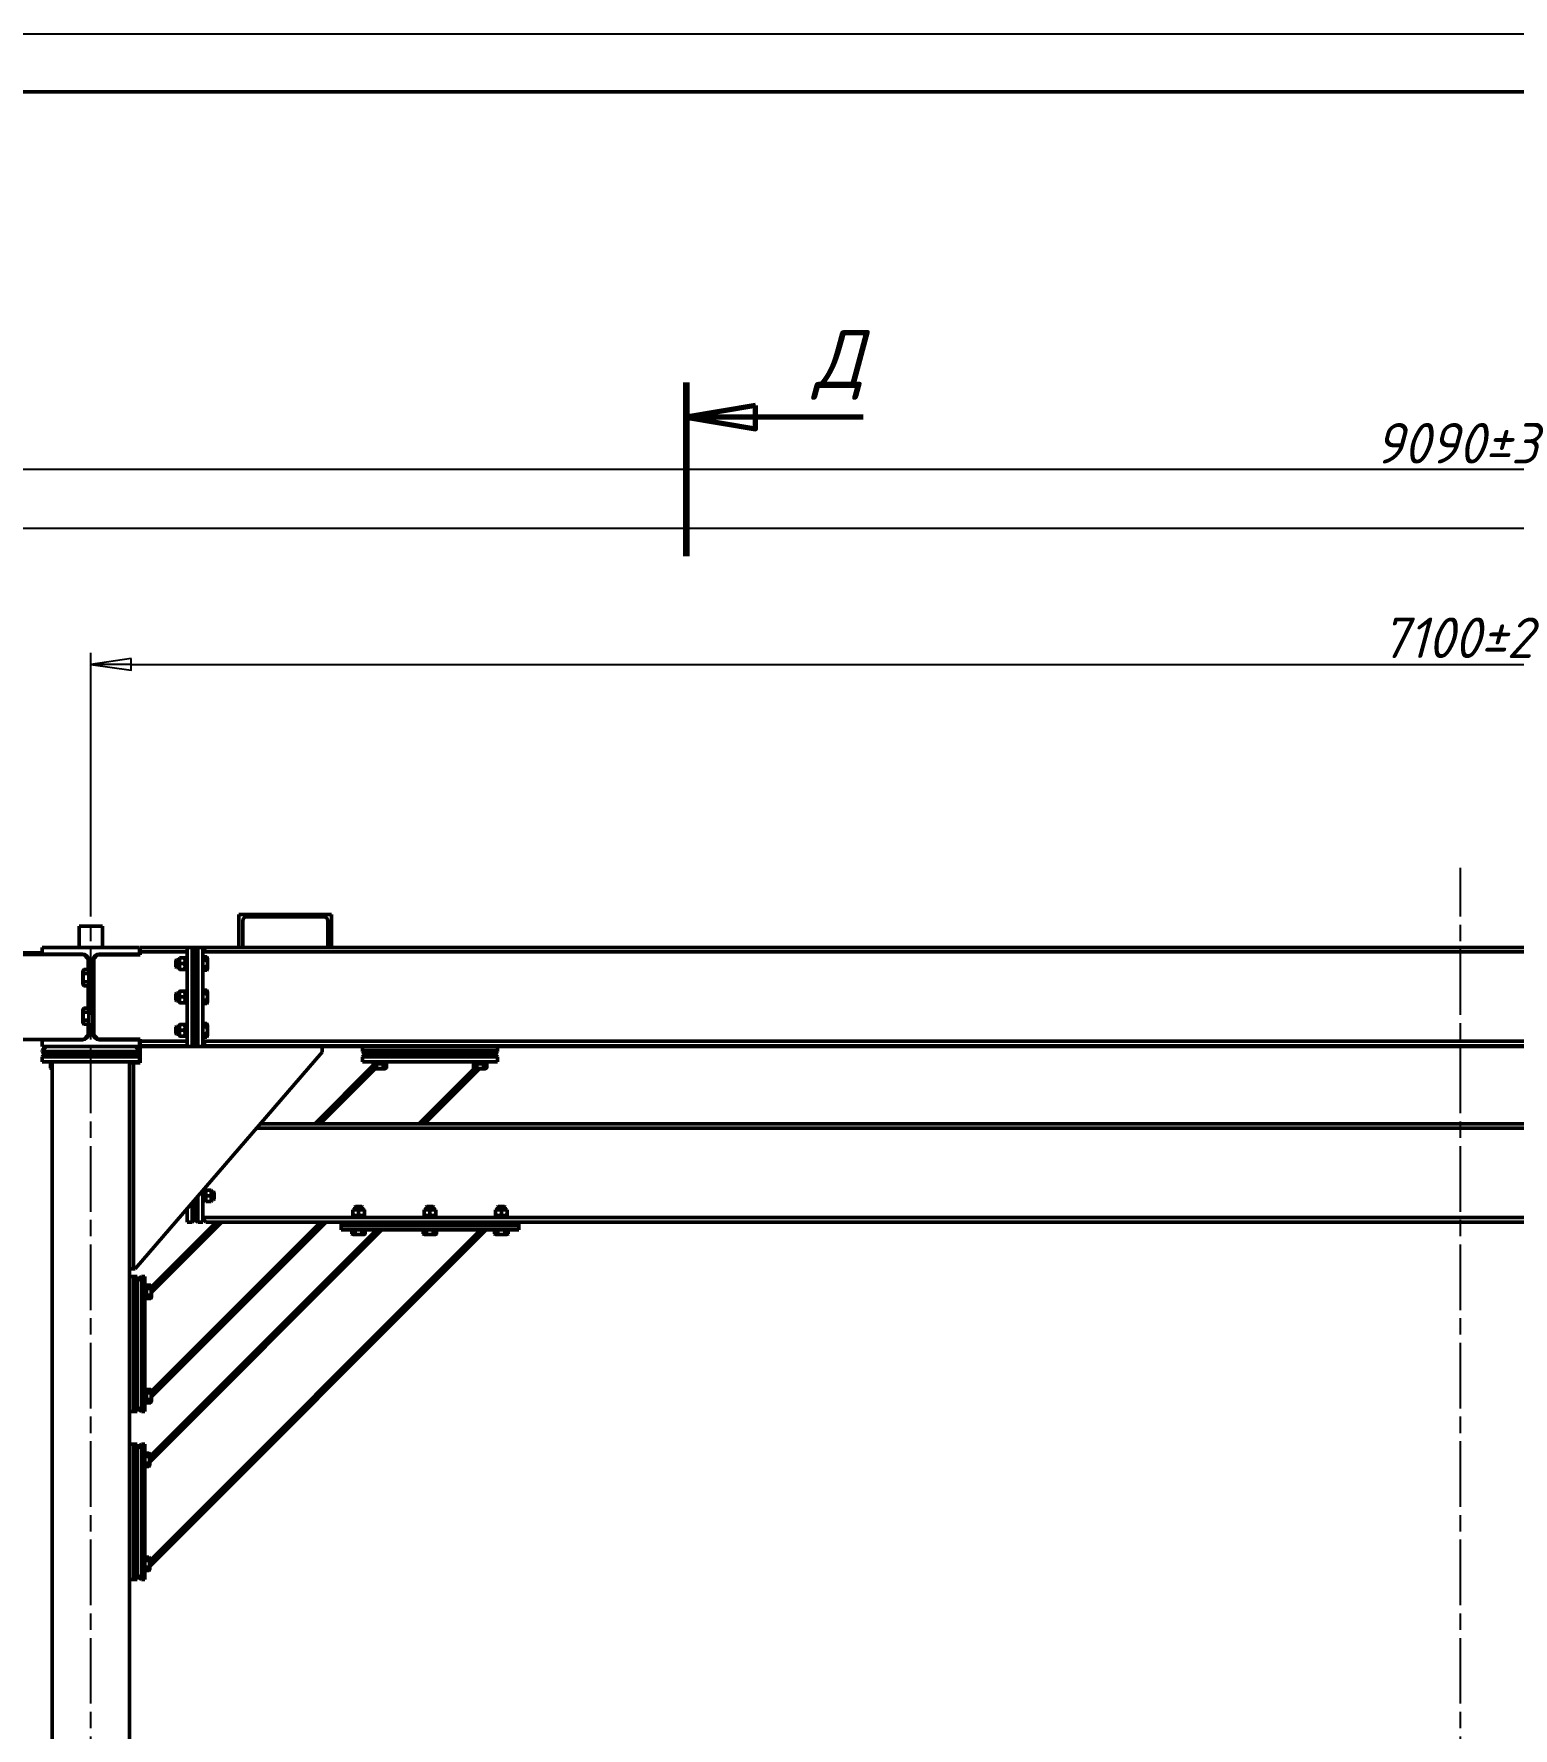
# Model space of a CAD drawing. Header units: millimetres. Extents: x 0 to 25230, y 0 to 17820.
# Drawn here: x 15612 to 19446, y 13429 to 17820 of the extents above; entities that cross this region are included whole.
import ezdxf

# ---------------------------------------------------------------- set-up
doc = ezdxf.new("R2010")
doc.units = ezdxf.units.MM
doc.header["$LTSCALE"] = 30
doc.linetypes.add('CHAIN', pattern=[0.7087, 0.4724, -0.0591, 0.1181, -0.0591])
for name, color, linetype, lineweight in [('Видимый контур (ГОСТ)', 7, 'Continuous', 50), ('Кромка (ГОСТ)', 7, 'Continuous', 50), ('Линия  разреза (ГОСТ)', 7, 'CHAIN', 70), ('Осевая линия (ГОСТ)', 7, 'Continuous', 25), ('Размер (ГОСТ)', 7, 'Continuous', 25)]:
    doc.layers.add(name, color=color, linetype=linetype, lineweight=lineweight)
doc.styles.add('Обычный текст (ГОСТ)', font='GOST Common Italic.ttf')
doc.styles.add('Увеличенный текст (ГОСТ)', font='GOST Common Italic.ttf')
doc.dimstyles.new('Обычный (ГОСТ)', dxfattribs={"dimscale": 30, "dimtxt": 3.5, "dimasz": 3.5, "dimexe": 1, "dimexo": 0, "dimgap": 0.5, "dimtad": 1, "dimrnd": 1e-08, "dimtxsty": 'Обычный текст (ГОСТ)', "dimblk": 'Filled-1', "dimcen": 0.09, "dimdle": 15, "dimclrd": 256, "dimclre": 256, "dimclrt": 256, "dimazin": 2, "dimtfac": 0.714286, "dimtdec": 3, "dimtmove": 0, "dimatfit": 3, "dimfxl": 1, "dimtolj": 1, "dimlwd": 25, "dimlwe": 25, "dimarcsym": 0})

# ---------------------------------------------------------------- blocks, each defined once
blk = doc.blocks.new('Рамки ГОСТ_ граница 594x841')
at = {"layer": 'Кромка (ГОСТ)', "lineweight": 25}
blk.add_line((0, 594), (841, 594), dxfattribs=at)
at = {"layer": 'Кромка (ГОСТ)'}
blk.add_line((836, 589), (20, 589), dxfattribs=at)
blk = doc.blocks.new('2dTransSection2')
at = {"layer": 'Линия  разреза (ГОСТ)', "linetype": 'Continuous', "lineweight": 140}
blk.add_line((576.76, 563.89), (576.76, 548.89), dxfattribs=at)
at = {"layer": 'Линия  разреза (ГОСТ)', "linetype": 'Continuous'}
for p, q in [((582.76, 561.89), (576.76, 560.89)), ((582.76, 560.89), (576.76, 560.89)), ((576.76, 560.89), (582.76, 559.89)), ((582.76, 559.89), (582.76, 561.89)), ((592.06, 560.89), (582.76, 560.89))]:
    blk.add_line(p, q, dxfattribs=at)
at = {"layer": 'Линия  разреза (ГОСТ)', "linetype": 'Continuous', "flags": 128}
blk.add_lwpolyline([(582.76, 561.89), (576.76, 560.89), (582.76, 559.89), (582.76, 561.89)], dxfattribs=at)
at = {"layer": 'Линия  разреза (ГОСТ)'}
blk.add_solid([(582.76, 561.89), (576.76, 560.89), (582.76, 559.89), (582.76, 561.89)], dxfattribs=at)
at = {"layer": 'Линия  разреза (ГОСТ)', "insert": (587.78, 562.39), "char_height": 5, "attachment_point": 7, "style": 'Увеличенный текст (ГОСТ)'}
blk.add_mtext('Д', dxfattribs=at)
blk = doc.blocks.new('Filled-1')
at = {"color": 0}
for p, q in [((0, 0), (-1, 0.143)), ((-1, 0.143), (-1, -0.143)), ((-1, 0), (0, 0)), ((-1, -0.143), (0, 0))]:
    blk.add_line(p, q, dxfattribs=at)
at = {"color": 0, "flags": 128}
blk.add_lwpolyline([(-1, -0.143), (0, 0), (-1, 0.143), (-1, -0.143)], dxfattribs=at)
at = {"color": 0}
blk.add_solid([(-1, -0.143), (0, 0), (-1, 0.143), (-1, -0.143)], dxfattribs=at)
blk = doc.blocks.new('*D158')
at = {"layer": 'Defpoints', "color": 0, "linetype": 'Continuous', "transparency": 16777216}
for p in [(23854.8, 16691.5), (14764.8, 16537.9), (23854.8, 16537.9)]:
    blk.add_point(p, dxfattribs=at)
at = {"layer": 'Размер (ГОСТ)', "linetype": 'Continuous', "lineweight": 25, "transparency": 16777216}
for p, q in [((14764.8, 16537.9), (14764.8, 16721.5)), ((14869.8, 16691.5), (23749.8, 16691.5)), ((23854.8, 16537.9), (23854.8, 16721.5))]:
    blk.add_line(p, q, dxfattribs=at)
at = {"layer": 'Размер (ГОСТ)', "linetype": 'Continuous', "lineweight": 25, "transparency": 16777216, "xscale": 105, "yscale": 105, "zscale": 105, "rotation": 180}
blk.add_blockref('Filled-1', (14764.8, 16691.5), dxfattribs=at)
at = {"layer": 'Размер (ГОСТ)', "linetype": 'Continuous', "lineweight": 25, "transparency": 16777216, "xscale": 105, "yscale": 105, "zscale": 105}
blk.add_blockref('Filled-1', (23854.8, 16691.5), dxfattribs=at)
at = {"layer": 'Размер (ГОСТ)', "linetype": 'Continuous', "lineweight": 25, "transparency": 16777216, "insert": (19087.7, 16811.5), "char_height": 105, "attachment_point": 1, "style": 'Обычный текст (ГОСТ)'}
blk.add_mtext('\\A1;\\fGOST Common|b0|i1;9090±3', dxfattribs=at)
blk = doc.blocks.new('*D159')
at = {"layer": 'Defpoints', "color": 0, "linetype": 'Continuous', "transparency": 16777216}
for p in [(13834.5, 16537.9), (23814.8, 16537.9), (23669.8, 11252.4)]:
    blk.add_point(p, dxfattribs=at)
at = {"layer": 'Размер (ГОСТ)', "linetype": 'Continuous', "lineweight": 25, "transparency": 16777216}
for p, q in [((23814.8, 16537.9), (13804.5, 16537.9)), ((13834.5, 11357.4), (13834.5, 16432.9)), ((23669.8, 11252.4), (13804.5, 11252.4))]:
    blk.add_line(p, q, dxfattribs=at)
at = {"layer": 'Размер (ГОСТ)', "linetype": 'Continuous', "lineweight": 25, "transparency": 16777216, "xscale": 105, "yscale": 105, "zscale": 105}
for p, rotation in [((13834.5, 16537.9), 90), ((13834.5, 11252.4), 270)]:
    blk.add_blockref('Filled-1', p, dxfattribs=dict(at, rotation=rotation))
at = {"layer": 'Размер (ГОСТ)', "linetype": 'Continuous', "lineweight": 25, "transparency": 16777216, "insert": (13714.5, 13746.8), "char_height": 105, "attachment_point": 1, "rotation": 90, "style": 'Обычный текст (ГОСТ)'}
blk.add_mtext('\\A1;5286', dxfattribs=at)
blk = doc.blocks.new('*D169')
at = {"layer": 'Defpoints', "color": 0, "linetype": 'Continuous', "transparency": 16777216}
for p in [(22859.8, 16186), (15759.8, 15597.2), (22859.8, 15584.6)]:
    blk.add_point(p, dxfattribs=at)
at = {"layer": 'Размер (ГОСТ)', "linetype": 'Continuous', "lineweight": 25, "transparency": 16777216}
for p, q in [((15759.8, 15597.2), (15759.8, 16216)), ((22859.8, 15584.6), (22859.8, 16216)), ((15864.8, 16186), (22754.8, 16186))]:
    blk.add_line(p, q, dxfattribs=at)
at = {"layer": 'Размер (ГОСТ)', "linetype": 'Continuous', "lineweight": 25, "transparency": 16777216, "xscale": 105, "yscale": 105, "zscale": 105, "rotation": 180}
blk.add_blockref('Filled-1', (15759.8, 16186), dxfattribs=at)
at = {"layer": 'Размер (ГОСТ)', "linetype": 'Continuous', "lineweight": 25, "transparency": 16777216, "xscale": 105, "yscale": 105, "zscale": 105}
blk.add_blockref('Filled-1', (22859.8, 16186), dxfattribs=at)
at = {"layer": 'Размер (ГОСТ)', "linetype": 'Continuous', "lineweight": 25, "transparency": 16777216, "insert": (19103.8, 16307.4), "char_height": 105, "attachment_point": 1, "style": 'Обычный текст (ГОСТ)'}
blk.add_mtext('\\A1;\\fGOST Common|b0|i1;7100±2', dxfattribs=at)

msp = doc.modelspace()

# ---------------------------------------------------------------- linework, layer by layer
at = {"layer": 'Видимый контур (ГОСТ)'}
for p, q in [((15729.839, 15507.436), (15789.839, 15507.436)), ((15729.839, 15452.436), (15729.839, 15507.436)), ((15789.839, 15507.436), (15789.839, 15452.436)), ((16143.839, 15452.436), (16143.839, 15537.436)), ((16143.839, 15537.436), (16383.839, 15537.436)), ((16153.839, 15521.336), (16153.839, 15453.436)), ((16363.339, 15531.836), (16164.339, 15531.836)), ((16373.839, 15453.436), (16373.839, 15521.336)), ((16383.839, 15537.436), (16383.839, 15452.436)), ((15548.839, 15437.936), (15633.839, 15437.936)), ((15741.339, 15433.936), (15548.839, 15433.936)), ((15633.839, 15452.436), (15885.839, 15452.436)), ((15633.839, 15434.936), (15633.839, 15452.436)), ((15738.339, 15434.936), (15633.839, 15434.936)), ((15633.839, 15433.936), (15633.839, 15434.936)), ((15789.839, 15452.436), (15729.839, 15452.436)), ((15753.339, 15421.936), (15741.339, 15433.936)), ((15741.339, 15433.936), (15742.839, 15433.936)), ((15742.839, 15433.936), (15745.139, 15431.636)), ((15747.839, 15428.936), (15745.139, 15431.636)), ((15746.339, 15428.936), (15747.839, 15428.936)), ((15747.839, 15428.936), (15752.839, 15423.936)), ((15752.839, 15422.436), (15752.839, 15423.936)), ((15753.339, 15421.936), (15753.339, 15394.721)), ((15754.339, 15228.936), (15754.339, 15418.936)), ((15765.339, 15418.936), (15765.339, 15228.936)), ((15775.339, 15432.936), (15767.339, 15424.936)), ((15777.339, 15432.936), (15767.339, 15422.936)), ((15767.339, 15422.936), (15767.339, 15424.936)), ((15767.339, 15224.936), (15767.339, 15422.936)), ((15777.339, 15432.936), (15775.339, 15432.936)), ((15887.839, 15432.936), (15777.339, 15432.936)), ((15885.839, 15434.936), (15781.339, 15434.936)), ((15825.839, 15434.936), (15825.839, 15432.936)), ((15885.839, 15452.436), (15885.839, 15434.936)), ((15885.839, 15434.936), (15887.839, 15434.936)), ((15887.839, 15452.436), (15887.839, 15440.936)), ((16009.839, 15452.436), (15887.839, 15452.436)), ((15887.839, 15440.936), (15887.839, 15432.936)), ((16009.839, 15440.936), (15887.839, 15440.936)), ((15979.839, 15418.769), (15981.506, 15420.436)), ((15979.839, 15402.103), (15979.839, 15418.769)), ((15981.506, 15420.436), (15981.506, 15400.436)), ((15988.839, 15420.436), (15981.506, 15420.436)), ((15988.839, 15423.936), (15989.705, 15425.436)), ((15988.839, 15423.936), (15988.839, 15396.936)), ((15989.705, 15425.436), (15991.045, 15425.436)), ((16002.634, 15425.436), (15991.045, 15425.436)), ((16002.634, 15425.436), (16003.973, 15425.436)), ((16004.839, 15423.936), (16003.973, 15425.436)), ((16004.839, 15425.664), (16004.839, 15425.686)), ((16007.092, 15425.686), (16004.839, 15425.686)), ((16004.839, 15425.423), (16004.839, 15425.664)), ((16004.839, 15395.186), (16004.839, 15425.423)), ((16009.839, 15440.936), (16009.839, 15452.436)), ((16022.839, 15452.436), (16009.839, 15452.436)), ((16009.839, 15195.436), (16009.839, 15452.436)), ((16022.839, 15452.436), (16036.839, 15452.436)), ((16029.839, 15445.436), (16022.839, 15452.436)), ((16022.839, 15452.436), (16022.839, 15195.436)), ((16029.839, 15445.436), (16036.839, 15452.436)), ((16029.839, 15202.436), (16029.839, 15445.436)), ((16029.839, 15445.436), (16029.839, 15202.436)), ((16036.839, 15195.436), (16036.839, 15452.436)), ((16036.839, 15452.436), (16049.839, 15452.436)), ((16049.839, 15452.436), (16058.23, 15452.436)), ((16049.839, 15452.436), (16049.839, 15195.436)), ((16049.839, 15442.436), (16058.23, 15452.436)), ((16049.839, 15440.936), (16049.839, 15442.436)), ((22569.839, 15440.936), (16049.839, 15440.936)), ((16060.567, 15427.757), (16049.839, 15427.757)), ((16060.567, 15419.096), (16049.839, 15419.096)), ((22561.448, 15452.436), (16058.23, 15452.436)), ((16062.339, 15424.686), (16060.567, 15427.757)), ((16062.339, 15424.686), (16062.339, 15396.186)), ((15739.339, 15391.036), (15741.467, 15394.721)), ((15739.339, 15356.836), (15739.339, 15391.036)), ((15741.467, 15394.721), (15754.339, 15394.721)), ((15741.467, 15384.328), (15754.339, 15384.328)), ((15767.339, 15403.936), (15765.339, 15403.936)), ((15979.839, 15402.103), (15981.506, 15400.436)), ((15988.839, 15400.436), (15981.506, 15400.436)), ((15988.839, 15396.936), (15989.705, 15395.436)), ((15991.045, 15395.436), (15989.705, 15395.436)), ((16002.634, 15410.436), (15991.045, 15410.436)), ((16002.634, 15395.436), (15991.045, 15395.436)), ((16003.973, 15395.436), (16002.634, 15395.436)), ((16004.839, 15396.936), (16003.973, 15395.436)), ((16009.839, 15395.186), (16004.839, 15395.186)), ((16060.567, 15401.776), (16049.839, 15401.776)), ((16060.567, 15393.116), (16049.839, 15393.116)), ((16062.339, 15396.186), (16060.567, 15393.116)), ((15739.339, 15356.836), (15741.467, 15353.151)), ((15741.467, 15363.544), (15754.339, 15363.544)), ((15741.467, 15353.151), (15754.339, 15353.151)), ((15753.339, 15353.151), (15753.339, 15294.721)), ((15979.839, 15332.269), (15981.506, 15333.936)), ((15979.839, 15315.603), (15979.839, 15332.269)), ((15981.506, 15333.936), (15981.506, 15313.936)), ((15988.839, 15333.936), (15981.506, 15333.936)), ((15988.839, 15337.436), (15989.705, 15338.936)), ((15988.839, 15337.436), (15988.839, 15310.436)), ((15989.705, 15338.936), (15991.045, 15338.936)), ((16002.634, 15338.936), (15991.045, 15338.936)), ((16002.634, 15338.936), (16003.973, 15338.936)), ((16004.839, 15337.436), (16003.973, 15338.936)), ((16004.839, 15339.164), (16004.839, 15339.186)), ((16007.092, 15339.186), (16004.839, 15339.186)), ((16004.839, 15338.923), (16004.839, 15339.164)), ((16004.839, 15308.686), (16004.839, 15338.923)), ((16060.567, 15341.257), (16049.839, 15341.257)), ((16060.567, 15332.596), (16049.839, 15332.596)), ((16062.339, 15338.186), (16060.567, 15341.257)), ((16062.339, 15338.186), (16062.339, 15309.686)), ((15739.339, 15291.036), (15741.467, 15294.721)), ((15739.339, 15256.836), (15739.339, 15291.036)), ((15741.467, 15294.721), (15754.339, 15294.721)), ((15741.467, 15284.328), (15754.339, 15284.328)), ((15979.839, 15315.603), (15981.506, 15313.936)), ((15988.839, 15313.936), (15981.506, 15313.936)), ((15988.839, 15310.436), (15989.705, 15308.936)), ((15991.045, 15308.936), (15989.705, 15308.936)), ((16002.634, 15323.936), (15991.045, 15323.936)), ((16002.634, 15308.936), (15991.045, 15308.936)), ((16003.973, 15308.936), (16002.634, 15308.936)), ((16004.839, 15310.436), (16003.973, 15308.936)), ((16009.839, 15308.686), (16004.839, 15308.686)), ((16060.567, 15315.276), (16049.839, 15315.276)), ((16060.567, 15306.616), (16049.839, 15306.616)), ((16062.339, 15309.686), (16060.567, 15306.616)), ((15739.339, 15256.836), (15741.467, 15253.151)), ((15741.467, 15263.544), (15754.339, 15263.544)), ((15741.467, 15253.151), (15754.339, 15253.151)), ((15753.339, 15253.151), (15753.339, 15225.936)), ((15767.339, 15243.936), (15765.339, 15243.936)), ((15979.839, 15245.769), (15981.506, 15247.436)), ((15979.839, 15229.103), (15979.839, 15245.769)), ((15981.506, 15247.436), (15981.506, 15227.436)), ((15988.839, 15247.436), (15981.506, 15247.436)), ((15988.839, 15250.936), (15989.705, 15252.436)), ((15988.839, 15250.936), (15988.839, 15223.936)), ((15989.705, 15252.436), (15991.045, 15252.436)), ((16002.634, 15252.436), (15991.045, 15252.436)), ((16002.634, 15237.436), (15991.045, 15237.436)), ((16002.634, 15252.436), (16003.973, 15252.436)), ((16004.839, 15250.936), (16003.973, 15252.436)), ((16004.839, 15252.664), (16004.839, 15252.686)), ((16007.092, 15252.686), (16004.839, 15252.686)), ((16004.839, 15252.423), (16004.839, 15252.664)), ((16004.839, 15222.186), (16004.839, 15252.423)), ((16060.567, 15254.757), (16049.839, 15254.757)), ((16060.567, 15246.096), (16049.839, 15246.096)), ((16062.339, 15251.686), (16060.567, 15254.757)), ((16062.339, 15251.686), (16062.339, 15223.186)), ((15741.339, 15213.936), (15548.839, 15213.936)), ((15633.839, 15212.936), (15738.339, 15212.936)), ((15633.839, 15195.436), (15633.839, 15212.936)), ((15885.839, 15195.436), (15633.839, 15195.436)), ((15633.839, 15185.436), (15643.839, 15195.436)), ((15741.339, 15213.936), (15753.339, 15225.936)), ((15767.339, 15222.936), (15767.339, 15224.936)), ((15767.339, 15224.936), (15775.339, 15216.936)), ((15767.339, 15222.936), (15775.339, 15214.936)), ((15775.339, 15216.936), (15777.339, 15214.936)), ((15775.339, 15214.936), (15777.339, 15214.936)), ((15777.339, 15214.936), (15887.839, 15214.936)), ((15781.339, 15212.936), (15885.839, 15212.936)), ((15825.839, 15214.936), (15825.839, 15212.936)), ((15875.839, 15195.436), (15885.839, 15185.436)), ((15885.839, 15212.936), (15885.839, 15195.436)), ((15887.839, 15212.936), (15885.839, 15212.936)), ((15887.839, 15214.936), (15887.839, 15208.936)), ((15887.839, 15208.936), (15887.839, 15197.436)), ((16009.839, 15208.936), (15887.839, 15208.936)), ((15887.839, 15197.436), (15887.839, 15195.436)), ((16009.839, 15197.436), (15887.839, 15197.436)), ((15887.839, 15195.436), (16009.839, 15195.436)), ((15887.839, 15153.436), (15887.839, 15195.436)), ((15894.839, 15195.436), (15892.839, 15197.436)), ((15907.839, 15195.436), (15907.839, 15197.436)), ((15979.839, 15229.103), (15981.506, 15227.436)), ((15988.839, 15227.436), (15981.506, 15227.436)), ((15988.839, 15223.936), (15989.705, 15222.436)), ((15991.045, 15222.436), (15989.705, 15222.436)), ((16002.634, 15222.436), (15991.045, 15222.436)), ((16003.973, 15222.436), (16002.634, 15222.436)), ((16004.839, 15223.936), (16003.973, 15222.436)), ((16009.839, 15222.186), (16004.839, 15222.186)), ((16009.839, 15197.436), (16009.839, 15208.936)), ((16022.839, 15195.436), (16009.839, 15195.436)), ((16029.839, 15202.436), (16022.839, 15195.436)), ((16022.839, 15195.436), (16036.839, 15195.436)), ((16029.839, 15202.436), (16036.839, 15195.436)), ((16036.839, 15195.436), (16049.839, 15195.436)), ((16060.567, 15228.776), (16049.839, 15228.776)), ((16060.567, 15220.116), (16049.839, 15220.116)), ((22569.839, 15208.936), (16049.839, 15208.936)), ((16049.839, 15207.436), (16049.839, 15208.936)), ((16058.23, 15197.436), (16049.839, 15207.436)), ((16049.839, 15195.436), (16359.839, 15195.436)), ((22561.448, 15197.436), (16058.23, 15197.436)), ((16062.339, 15223.186), (16060.567, 15220.116)), ((16359.839, 15195.436), (16433.839, 15195.436)), ((16359.839, 15195.436), (16359.839, 15180.436)), ((16433.839, 15195.436), (16433.839, 15197.436)), ((21750.839, 15195.436), (16433.839, 15195.436)), ((16463.839, 15195.436), (16463.839, 15185.436)), ((16813.839, 15185.436), (16813.839, 15195.436)), ((15633.839, 15185.436), (15633.839, 15182.436)), ((15885.839, 15182.436), (15633.839, 15182.436)), ((15640.839, 15175.436), (15633.839, 15182.436)), ((15640.839, 15175.436), (15633.839, 15168.436)), ((15633.839, 15168.436), (15885.839, 15168.436)), ((15633.839, 15155.436), (15633.839, 15168.436)), ((15633.839, 15155.436), (15885.839, 15155.436)), ((15640.839, 15175.436), (15878.839, 15175.436)), ((15878.839, 15175.436), (15640.839, 15175.436)), ((15655.019, 15139.709), (15655.019, 15150.436)), ((15655.019, 15150.436), (15657.974, 15150.436)), ((15657.089, 15153.183), (15657.089, 15155.436)), ((15657.974, 15150.436), (15659.839, 15150.436)), ((15659.839, 11272.436), (15659.839, 15155.436)), ((15859.839, 11272.436), (15859.839, 15155.436)), ((15870.839, 15153.436), (15859.839, 15153.436)), ((15862.589, 15153.436), (15862.589, 15155.436)), ((15870.839, 14619.436), (15870.839, 15153.436)), ((15870.839, 15153.436), (15887.839, 15153.436)), ((16359.839, 15180.436), (15874.839, 14619.436)), ((15878.839, 15175.436), (15885.839, 15182.436)), ((15878.839, 15175.436), (15885.839, 15168.436)), ((15885.839, 15185.436), (15885.839, 15182.436)), ((15885.839, 15155.436), (15885.839, 15168.436)), ((16463.839, 15185.436), (16813.839, 15185.436)), ((16463.839, 15182.436), (16463.839, 15185.436)), ((16813.839, 15182.436), (16463.839, 15182.436)), ((16463.839, 15182.436), (16470.839, 15175.436)), ((16470.839, 15175.436), (16463.839, 15168.436)), ((16463.839, 15168.436), (16813.839, 15168.436)), ((16463.839, 15168.436), (16463.839, 15155.436)), ((16813.839, 15155.436), (16463.839, 15155.436)), ((16470.839, 15175.436), (16806.839, 15175.436)), ((16806.839, 15175.436), (16470.839, 15175.436)), ((16491.519, 15139.709), (16491.519, 15150.436)), ((16491.519, 15150.436), (16494.474, 15150.436)), ((16493.589, 15153.183), (16493.589, 15155.436)), ((16494.474, 15150.436), (16497.224, 15150.436)), ((16497.224, 15150.436), (16500.179, 15150.436)), ((16500.179, 15150.436), (16506.089, 15150.436)), ((16500.179, 15139.709), (16500.179, 15150.436)), ((16506.089, 15150.436), (16511.589, 15150.436)), ((16511.589, 15150.436), (16517.5, 15150.436)), ((16517.5, 15150.436), (16520.455, 15150.436)), ((16517.5, 15139.709), (16517.5, 15150.436)), ((16520.455, 15150.436), (16523.205, 15150.436)), ((16523.205, 15150.436), (16526.16, 15150.436)), ((16524.089, 15150.436), (16524.089, 15155.436)), ((16526.16, 15139.709), (16526.16, 15150.436)), ((16751.519, 15139.709), (16751.519, 15150.436)), ((16751.519, 15150.436), (16754.474, 15150.436)), ((16753.589, 15153.183), (16753.589, 15155.436)), ((16754.474, 15150.436), (16757.224, 15150.436)), ((16757.224, 15150.436), (16760.179, 15150.436)), ((16760.179, 15150.436), (16766.089, 15150.436)), ((16760.179, 15139.709), (16760.179, 15150.436)), ((16766.089, 15150.436), (16771.589, 15150.436)), ((16771.589, 15150.436), (16777.5, 15150.436)), ((16777.5, 15150.436), (16780.455, 15150.436)), ((16777.5, 15139.709), (16777.5, 15150.436)), ((16780.455, 15150.436), (16783.205, 15150.436)), ((16783.205, 15150.436), (16786.16, 15150.436)), ((16784.089, 15150.436), (16784.089, 15155.436)), ((16786.16, 15139.709), (16786.16, 15150.436)), ((16806.839, 15175.436), (16813.839, 15182.436)), ((16806.839, 15175.436), (16813.839, 15168.436)), ((16813.839, 15182.436), (16813.839, 15185.436)), ((16813.839, 15168.436), (16813.839, 15155.436)), ((15658.089, 15137.936), (15655.019, 15139.709)), ((15659.839, 15137.936), (15658.089, 15137.936)), ((16340.88, 14995.436), (16491.519, 15146.075)), ((16353.608, 14995.436), (16496.108, 15137.936)), ((16494.589, 15137.936), (16491.519, 15139.709)), ((16523.089, 15137.936), (16494.589, 15137.936)), ((16523.089, 15137.936), (16526.16, 15139.709)), ((16610.995, 14995.436), (16753.895, 15138.337)), ((16623.723, 14995.436), (16766.223, 15137.936)), ((16754.589, 15137.936), (16751.519, 15139.709)), ((16783.089, 15137.936), (16754.589, 15137.936)), ((16783.089, 15137.936), (16786.16, 15139.709)), ((22029.456, 14983.936), (16189.96, 14983.936)), ((22017.956, 14995.436), (16199.902, 14995.436)), ((16029.839, 14747.436), (16029.839, 14798.725)), ((16029.839, 14798.725), (16029.839, 14747.436)), ((16036.839, 14740.436), (16036.839, 14806.822)), ((16049.839, 14821.859), (16049.839, 14740.436)), ((16052.092, 14823.686), (16051.419, 14823.686)), ((16054.839, 14793.186), (16054.839, 14823.653)), ((16054.839, 14818.436), (16056.839, 14818.436)), ((16054.839, 14798.436), (16056.839, 14798.436)), ((16056.839, 14821.936), (16057.705, 14823.436)), ((16056.839, 14821.936), (16056.839, 14794.936)), ((16057.705, 14823.436), (16059.045, 14823.436)), ((16070.634, 14823.436), (16059.045, 14823.436)), ((16070.634, 14808.436), (16059.045, 14808.436)), ((16070.634, 14823.436), (16071.973, 14823.436)), ((16072.839, 14821.936), (16071.973, 14823.436)), ((16072.839, 14794.936), (16072.839, 14821.936)), ((16072.839, 14818.436), (16078.173, 14818.436)), ((16072.839, 14798.436), (16078.173, 14798.436)), ((16078.173, 14798.436), (16078.173, 14818.436)), ((16079.839, 14816.769), (16078.173, 14818.436)), ((16079.839, 14800.103), (16078.173, 14798.436)), ((16079.839, 14816.769), (16079.839, 14800.103)), ((16009.839, 14767.936), (16003.222, 14767.936)), ((16009.839, 14767.936), (16009.839, 14775.591)), ((16009.839, 14740.436), (16009.839, 14775.591)), ((16022.839, 14790.628), (16022.839, 14740.436)), ((16054.839, 14793.186), (16049.839, 14793.186)), ((16056.839, 14794.936), (16057.705, 14793.436)), ((16059.045, 14793.436), (16057.705, 14793.436)), ((16070.634, 14793.436), (16059.045, 14793.436)), ((16071.973, 14793.436), (16070.634, 14793.436)), ((16072.839, 14794.936), (16071.973, 14793.436)), ((16438.589, 14756.936), (16468.826, 14756.936)), ((16438.589, 14751.936), (16438.589, 14756.936)), ((16440.339, 14772.936), (16438.839, 14772.07)), ((16438.839, 14770.73), (16438.839, 14772.07)), ((16438.839, 14770.73), (16438.839, 14759.142)), ((16438.839, 14757.802), (16438.839, 14759.142)), ((16440.339, 14756.936), (16438.839, 14757.802)), ((16467.339, 14772.936), (16440.339, 14772.936)), ((16445.506, 14780.436), (16443.839, 14778.769)), ((16463.839, 14778.769), (16443.839, 14778.769)), ((16443.839, 14772.936), (16443.839, 14778.769)), ((16445.506, 14780.436), (16462.173, 14780.436)), ((16453.839, 14770.73), (16453.839, 14759.142)), ((16462.173, 14780.436), (16463.839, 14778.769)), ((16463.839, 14772.936), (16463.839, 14778.769)), ((16467.339, 14772.936), (16468.839, 14772.07)), ((16467.339, 14756.936), (16468.839, 14757.802)), ((16468.826, 14756.936), (16469.067, 14756.936)), ((16468.839, 14772.07), (16468.839, 14770.73)), ((16468.839, 14770.73), (16468.839, 14759.142)), ((16468.839, 14759.142), (16468.839, 14757.802)), ((16469.067, 14756.936), (16469.089, 14756.936)), ((16469.089, 14754.683), (16469.089, 14756.936)), ((16623.589, 14756.936), (16653.826, 14756.936)), ((16623.589, 14751.936), (16623.589, 14756.936)), ((16625.339, 14772.936), (16623.839, 14772.07)), ((16623.839, 14770.73), (16623.839, 14772.07)), ((16623.839, 14770.73), (16623.839, 14759.142)), ((16623.839, 14757.802), (16623.839, 14759.142)), ((16625.339, 14756.936), (16623.839, 14757.802)), ((16652.339, 14772.936), (16625.339, 14772.936)), ((16630.506, 14780.436), (16628.839, 14778.769)), ((16648.839, 14778.769), (16628.839, 14778.769)), ((16628.839, 14772.936), (16628.839, 14778.769)), ((16630.506, 14780.436), (16647.173, 14780.436)), ((16638.839, 14770.73), (16638.839, 14759.142)), ((16647.173, 14780.436), (16648.839, 14778.769)), ((16648.839, 14772.936), (16648.839, 14778.769)), ((16652.339, 14772.936), (16653.839, 14772.07)), ((16652.339, 14756.936), (16653.839, 14757.802)), ((16653.826, 14756.936), (16654.067, 14756.936)), ((16653.839, 14772.07), (16653.839, 14770.73)), ((16653.839, 14770.73), (16653.839, 14759.142)), ((16653.839, 14759.142), (16653.839, 14757.802)), ((16654.067, 14756.936), (16654.089, 14756.936)), ((16654.089, 14754.683), (16654.089, 14756.936)), ((16808.589, 14756.936), (16838.826, 14756.936)), ((16808.589, 14751.936), (16808.589, 14756.936)), ((16810.339, 14772.936), (16808.839, 14772.07)), ((16808.839, 14770.73), (16808.839, 14772.07)), ((16808.839, 14770.73), (16808.839, 14759.142)), ((16808.839, 14757.802), (16808.839, 14759.142)), ((16810.339, 14756.936), (16808.839, 14757.802)), ((16837.339, 14772.936), (16810.339, 14772.936)), ((16815.506, 14780.436), (16813.839, 14778.769)), ((16833.839, 14778.769), (16813.839, 14778.769)), ((16813.839, 14772.936), (16813.839, 14778.769)), ((16815.506, 14780.436), (16832.173, 14780.436)), ((16823.839, 14770.73), (16823.839, 14759.142)), ((16832.173, 14780.436), (16833.839, 14778.769)), ((16833.839, 14772.936), (16833.839, 14778.769)), ((16837.339, 14772.936), (16838.839, 14772.07)), ((16837.339, 14756.936), (16838.839, 14757.802)), ((16838.826, 14756.936), (16839.067, 14756.936)), ((16838.839, 14772.07), (16838.839, 14770.73)), ((16838.839, 14770.73), (16838.839, 14759.142)), ((16838.839, 14759.142), (16838.839, 14757.802)), ((16839.067, 14756.936), (16839.089, 14756.936)), ((16839.089, 14754.683), (16839.089, 14756.936)), ((16500.88, 14720.436), (15912.339, 14131.895)), ((16513.608, 14720.436), (15912.339, 14119.167)), ((16770.995, 14720.436), (15912.339, 13861.78)), ((16783.723, 14720.436), (15912.339, 13849.053)), ((15916.839, 14288.553), (16368.723, 14740.436)), ((15916.839, 14301.28), (16355.995, 14740.436)), ((15916.839, 14558.667), (16098.608, 14740.436)), ((15916.839, 14571.395), (16085.88, 14740.436)), ((16022.839, 14740.436), (16009.839, 14740.436)), ((16029.839, 14747.436), (16022.839, 14740.436)), ((16029.839, 14747.436), (16036.839, 14740.436)), ((16036.839, 14740.436), (16049.839, 14740.436)), ((22261.456, 14751.936), (16049.839, 14751.936)), ((16058.23, 14740.436), (16049.839, 14750.436)), ((22272.956, 14740.436), (16058.23, 14740.436)), ((16408.839, 14740.436), (16408.839, 14730.436)), ((16408.839, 14730.436), (16868.839, 14730.436)), ((16408.839, 14730.436), (16408.839, 14720.436)), ((16868.839, 14720.436), (16408.839, 14720.436)), ((16436.519, 14709.709), (16436.519, 14720.436)), ((16445.179, 14709.709), (16445.179, 14720.436)), ((16462.5, 14709.709), (16462.5, 14720.436)), ((16471.16, 14709.709), (16471.16, 14720.436)), ((16621.519, 14709.709), (16621.519, 14720.436)), ((16630.179, 14709.709), (16630.179, 14720.436)), ((16647.5, 14709.709), (16647.5, 14720.436)), ((16656.16, 14709.709), (16656.16, 14720.436)), ((16806.519, 14709.709), (16806.519, 14720.436)), ((16815.179, 14709.709), (16815.179, 14720.436)), ((16832.5, 14709.709), (16832.5, 14720.436)), ((16841.16, 14709.709), (16841.16, 14720.436)), ((16868.839, 14730.436), (16868.839, 14740.436)), ((16868.839, 14730.436), (16868.839, 14720.436)), ((16439.589, 14707.936), (16436.519, 14709.709)), ((16468.089, 14707.936), (16439.589, 14707.936)), ((16468.089, 14707.936), (16471.16, 14709.709)), ((16624.589, 14707.936), (16621.519, 14709.709)), ((16653.089, 14707.936), (16624.589, 14707.936)), ((16653.089, 14707.936), (16656.16, 14709.709)), ((16809.589, 14707.936), (16806.519, 14709.709)), ((16838.089, 14707.936), (16809.589, 14707.936)), ((16838.089, 14707.936), (16841.16, 14709.709)), ((15859.839, 14619.436), (15870.839, 14619.436)), ((15870.839, 14599.436), (15859.839, 14599.436)), ((15874.839, 14619.436), (15870.839, 14619.436)), ((15870.839, 14249.436), (15870.839, 14599.436)), ((15879.839, 14599.436), (15870.839, 14599.436)), ((15879.839, 14588.436), (15890.839, 14599.436)), ((15879.839, 14599.436), (15879.839, 14249.436)), ((15890.839, 14249.436), (15890.839, 14599.436)), ((15899.839, 14599.436), (15890.839, 14599.436)), ((15899.839, 14599.436), (15899.839, 14249.436)), ((15901.592, 14574.686), (15899.839, 14574.686)), ((15899.839, 14541.667), (15902.358, 14544.186)), ((15904.339, 14544.186), (15899.839, 14544.186)), ((15915.067, 14576.757), (15904.339, 14576.757)), ((15904.339, 14573.801), (15904.339, 14576.757)), ((15904.339, 14571.051), (15904.339, 14573.801)), ((15904.339, 14568.096), (15904.339, 14571.051)), ((15915.067, 14568.096), (15904.339, 14568.096)), ((15904.339, 14562.186), (15904.339, 14568.096)), ((15904.339, 14556.686), (15904.339, 14562.186)), ((15904.339, 14550.776), (15904.339, 14556.686)), ((15915.067, 14550.776), (15904.339, 14550.776)), ((15904.339, 14547.821), (15904.339, 14550.776)), ((15904.339, 14545.071), (15904.339, 14547.821)), ((15904.339, 14542.116), (15904.339, 14545.071)), ((15915.067, 14542.116), (15904.339, 14542.116)), ((15916.839, 14573.686), (15915.067, 14576.757)), ((15916.839, 14545.186), (15915.067, 14542.116)), ((15916.839, 14573.686), (15916.839, 14545.186)), ((15901.592, 14304.686), (15899.839, 14304.686)), ((15899.839, 14271.553), (15902.473, 14274.186)), ((15904.339, 14274.186), (15899.839, 14274.186)), ((15915.067, 14306.757), (15904.339, 14306.757)), ((15904.339, 14303.801), (15904.339, 14306.757)), ((15904.339, 14301.051), (15904.339, 14303.801)), ((15904.339, 14298.096), (15904.339, 14301.051)), ((15915.067, 14298.096), (15904.339, 14298.096)), ((15904.339, 14292.186), (15904.339, 14298.096)), ((15904.339, 14286.686), (15904.339, 14292.186)), ((15904.339, 14280.776), (15904.339, 14286.686)), ((15915.067, 14280.776), (15904.339, 14280.776)), ((15904.339, 14277.821), (15904.339, 14280.776)), ((15904.339, 14275.071), (15904.339, 14277.821)), ((15904.339, 14272.116), (15904.339, 14275.071)), ((15915.067, 14272.116), (15904.339, 14272.116)), ((15916.839, 14303.686), (15915.067, 14306.757)), ((15916.839, 14275.186), (15915.067, 14272.116)), ((15916.839, 14303.686), (15916.839, 14275.186)), ((15859.839, 14249.436), (15870.839, 14249.436)), ((15879.839, 14249.436), (15870.839, 14249.436)), ((15879.839, 14260.436), (15890.839, 14249.436)), ((15899.839, 14249.436), (15890.839, 14249.436)), ((15870.839, 14164.436), (15859.839, 14164.436)), ((15879.839, 14164.436), (15870.839, 14164.436)), ((15870.839, 13814.436), (15870.839, 14164.436)), ((15879.839, 14164.436), (15879.839, 13814.436)), ((15879.839, 14153.436), (15890.839, 14164.436)), ((15890.839, 13814.436), (15890.839, 14164.436)), ((15899.839, 14164.436), (15890.839, 14164.436)), ((15899.839, 14164.436), (15899.839, 13814.436)), ((15910.567, 14141.757), (15899.839, 14141.757)), ((15912.339, 14138.686), (15910.567, 14141.757)), ((15910.567, 14133.096), (15899.839, 14133.096)), ((15910.567, 14115.776), (15899.839, 14115.776)), ((15900.288, 14107.116), (15899.839, 14106.667)), ((15910.567, 14107.116), (15899.839, 14107.116)), ((15912.339, 14110.186), (15910.567, 14107.116)), ((15912.339, 14138.686), (15912.339, 14110.186)), ((15910.567, 13871.757), (15899.839, 13871.757)), ((15910.567, 13863.096), (15899.839, 13863.096)), ((15910.567, 13845.776), (15899.839, 13845.776)), ((15900.402, 13837.116), (15899.839, 13836.553)), ((15910.567, 13837.116), (15899.839, 13837.116)), ((15912.339, 13868.686), (15910.567, 13871.757)), ((15912.339, 13840.186), (15910.567, 13837.116)), ((15912.339, 13868.686), (15912.339, 13840.186)), ((15859.839, 13814.436), (15870.839, 13814.436)), ((15879.839, 13814.436), (15870.839, 13814.436)), ((15879.839, 13825.436), (15890.839, 13814.436)), ((15899.839, 13814.436), (15890.839, 13814.436))]:
    msp.add_line(p, q, dxfattribs=at)
for centre, radius, start, end in [((16164.339, 15521.336), 10.5, 90, 180), ((16363.339, 15521.336), 10.5, 0, 90), ((15738.339, 15418.936), 16, 0, 90), ((15781.339, 15418.936), 16, 90, 180), ((16147.839, 15453.436), 6, 350.405932, 0), ((16379.839, 15453.436), 6, 180, 189.594068), ((15738.339, 15228.936), 16, 270, 0), ((15781.339, 15228.936), 16, 180, 270)]:
    msp.add_arc(centre, radius, start, end, dxfattribs=at)
for centre, major_axis, start_param, end_param in [((16007.092, 15410.436), (41.899, 0), 1.50517547, 1.62458299), ((16012.587, 15410.436), (41.899, 0), 1.63641718, 1.75677485), ((16007.092, 15323.936), (41.899, 0), 1.50517547, 1.62458299), ((16012.587, 15323.936), (41.899, 0), 1.63641718, 1.75677485), ((16007.092, 15237.436), (41.899, 0), 1.50517547, 1.62458299), ((16012.587, 15237.436), (41.899, 0), 1.63641718, 1.75677485), ((15672.339, 15153.183), (0, -41.899), 4.71238898, 4.77800984), ((16508.839, 15153.183), (0, -41.899), 4.71238898, 4.77800984), ((16768.839, 15153.183), (0, -41.899), 4.71238898, 4.77800984), ((16057.587, 14808.436), (41.899, 0), 1.63641718, 1.72217648), ((16052.092, 14808.436), (41.899, 0), 1.50517547, 1.58689439), ((16453.839, 14749.189), (0, -41.899), 1.63641718, 1.75677485), ((16453.839, 14754.683), (0, -41.899), 1.50517547, 1.62458299), ((16638.839, 14749.189), (0, -41.899), 1.63641718, 1.75677485), ((16638.839, 14754.683), (0, -41.899), 1.50517547, 1.62458299), ((16823.839, 14749.189), (0, -41.899), 1.63641718, 1.75677485), ((16823.839, 14754.683), (0, -41.899), 1.50517547, 1.62458299), ((15901.592, 14559.436), (41.899, 0), 1.50517547, 1.61263581), ((15907.087, 14559.436), (41.899, 0), 1.63641718, 1.74464555), ((15901.592, 14289.436), (41.899, 0), 1.50517547, 1.61263581), ((15907.087, 14289.436), (41.899, 0), 1.63641718, 1.74464555)]:
    msp.add_ellipse(centre, major_axis=major_axis, ratio=0.36397023, start_param=start_param, end_param=end_param, dxfattribs=at)
for points, weights in [([(15991.045, 15425.436), (15988.545, 15417.936), (15991.045, 15410.436)], [1, 1.15470053838, 1]), ([(16002.634, 15410.436), (16005.134, 15417.936), (16002.634, 15425.436)], [1, 1.15470053838, 1]), ([(16060.567, 15427.757), (16063.067, 15423.426), (16060.567, 15419.096)], [1.16025403784, 1.33974596216, 1.16025403784]), ([(16060.567, 15419.096), (16063.067, 15410.436), (16060.567, 15401.776)], [1.16025403784, 1.33974596216, 1.16025403784]), ([(15741.467, 15384.328), (15738.467, 15389.524), (15741.467, 15394.721)], [1.16025403784, 1.33974596216, 1.16025403784]), ([(15741.467, 15363.544), (15738.467, 15373.936), (15741.467, 15384.328)], [1.16025403784, 1.33974596216, 1.16025403784]), ([(15991.045, 15410.436), (15988.545, 15402.936), (15991.045, 15395.436)], [1, 1.15470053838, 1]), ([(16002.634, 15395.436), (16005.134, 15402.936), (16002.634, 15410.436)], [1, 1.15470053838, 1]), ([(16060.567, 15401.776), (16063.067, 15397.446), (16060.567, 15393.116)], [1.16025403784, 1.33974596216, 1.16025403784]), ([(15741.467, 15353.151), (15738.467, 15358.348), (15741.467, 15363.544)], [1.16025403784, 1.33974596216, 1.16025403784]), ([(15991.045, 15338.936), (15988.545, 15331.436), (15991.045, 15323.936)], [1, 1.15470053838, 1]), ([(16002.634, 15323.936), (16005.134, 15331.436), (16002.634, 15338.936)], [1, 1.15470053838, 1]), ([(16060.567, 15341.257), (16063.067, 15336.926), (16060.567, 15332.596)], [1.16025403784, 1.33974596216, 1.16025403784]), ([(16060.567, 15332.596), (16063.067, 15323.936), (16060.567, 15315.276)], [1.16025403784, 1.33974596216, 1.16025403784]), ([(15741.467, 15284.328), (15738.467, 15289.524), (15741.467, 15294.721)], [1.16025403784, 1.33974596216, 1.16025403784]), ([(15741.467, 15263.544), (15738.467, 15273.936), (15741.467, 15284.328)], [1.16025403784, 1.33974596216, 1.16025403784]), ([(15991.045, 15323.936), (15988.545, 15316.436), (15991.045, 15308.936)], [1, 1.15470053838, 1]), ([(16002.634, 15308.936), (16005.134, 15316.436), (16002.634, 15323.936)], [1, 1.15470053838, 1]), ([(16060.567, 15315.276), (16063.067, 15310.946), (16060.567, 15306.616)], [1.16025403784, 1.33974596216, 1.16025403784]), ([(15741.467, 15253.151), (15738.467, 15258.348), (15741.467, 15263.544)], [1.16025403784, 1.33974596216, 1.16025403784]), ([(15991.045, 15252.436), (15988.545, 15244.936), (15991.045, 15237.436)], [1, 1.15470053838, 1]), ([(15991.045, 15237.436), (15988.545, 15229.936), (15991.045, 15222.436)], [1, 1.15470053838, 1]), ([(16002.634, 15237.436), (16005.134, 15244.936), (16002.634, 15252.436)], [1, 1.15470053838, 1]), ([(16002.634, 15222.436), (16005.134, 15229.936), (16002.634, 15237.436)], [1, 1.15470053838, 1]), ([(16060.567, 15254.757), (16063.067, 15250.426), (16060.567, 15246.096)], [1.16025403784, 1.33974596216, 1.16025403784]), ([(16060.567, 15246.096), (16063.067, 15237.436), (16060.567, 15228.776)], [1.16025403784, 1.33974596216, 1.16025403784]), ([(16060.567, 15228.776), (16063.067, 15224.446), (16060.567, 15220.116)], [1.16025403784, 1.33974596216, 1.16025403784]), ([(15659.839, 15138.388), (15657.6, 15138.219), (15655.019, 15139.709)], [1.24866689093, 1.26093805998, 1.16025403784]), ([(16500.179, 15139.709), (16495.849, 15137.209), (16491.519, 15139.709)], [1.16025403784, 1.33974596216, 1.16025403784]), ([(16517.5, 15139.709), (16508.839, 15137.209), (16500.179, 15139.709)], [1.16025403784, 1.33974596216, 1.16025403784]), ([(16526.16, 15139.709), (16521.83, 15137.209), (16517.5, 15139.709)], [1.16025403784, 1.33974596216, 1.16025403784]), ([(16760.179, 15139.709), (16755.849, 15137.209), (16751.519, 15139.709)], [1.16025403784, 1.33974596216, 1.16025403784]), ([(16777.5, 15139.709), (16768.839, 15137.209), (16760.179, 15139.709)], [1.16025403784, 1.33974596216, 1.16025403784]), ([(16786.16, 15139.709), (16781.83, 15137.209), (16777.5, 15139.709)], [1.16025403784, 1.33974596216, 1.16025403784]), ([(16059.045, 14823.436), (16056.545, 14815.936), (16059.045, 14808.436)], [1, 1.15470053838, 1]), ([(16059.045, 14808.436), (16056.545, 14800.936), (16059.045, 14793.436)], [1, 1.15470053838, 1]), ([(16070.634, 14808.436), (16073.134, 14815.936), (16070.634, 14823.436)], [1, 1.15470053838, 1]), ([(16070.634, 14793.436), (16073.134, 14800.936), (16070.634, 14808.436)], [1, 1.15470053838, 1]), ([(16453.839, 14770.73), (16446.339, 14773.23), (16438.839, 14770.73)], [1, 1.15470053838, 1]), ([(16438.839, 14759.142), (16446.339, 14756.642), (16453.839, 14759.142)], [1, 1.15470053838, 1]), ([(16468.839, 14770.73), (16461.339, 14773.23), (16453.839, 14770.73)], [1, 1.15470053838, 1]), ([(16453.839, 14759.142), (16461.339, 14756.642), (16468.839, 14759.142)], [1, 1.15470053838, 1]), ([(16638.839, 14770.73), (16631.339, 14773.23), (16623.839, 14770.73)], [1, 1.15470053838, 1]), ([(16623.839, 14759.142), (16631.339, 14756.642), (16638.839, 14759.142)], [1, 1.15470053838, 1]), ([(16653.839, 14770.73), (16646.339, 14773.23), (16638.839, 14770.73)], [1, 1.15470053838, 1]), ([(16638.839, 14759.142), (16646.339, 14756.642), (16653.839, 14759.142)], [1, 1.15470053838, 1]), ([(16823.839, 14770.73), (16816.339, 14773.23), (16808.839, 14770.73)], [1, 1.15470053838, 1]), ([(16808.839, 14759.142), (16816.339, 14756.642), (16823.839, 14759.142)], [1, 1.15470053838, 1]), ([(16838.839, 14770.73), (16831.339, 14773.23), (16823.839, 14770.73)], [1, 1.15470053838, 1]), ([(16823.839, 14759.142), (16831.339, 14756.642), (16838.839, 14759.142)], [1, 1.15470053838, 1]), ([(16445.179, 14709.709), (16440.849, 14707.209), (16436.519, 14709.709)], [1.16025403784, 1.33974596216, 1.16025403784]), ([(16462.5, 14709.709), (16453.839, 14707.209), (16445.179, 14709.709)], [1.16025403784, 1.33974596216, 1.16025403784]), ([(16471.16, 14709.709), (16466.83, 14707.209), (16462.5, 14709.709)], [1.16025403784, 1.33974596216, 1.16025403784]), ([(16630.179, 14709.709), (16625.849, 14707.209), (16621.519, 14709.709)], [1.16025403784, 1.33974596216, 1.16025403784]), ([(16647.5, 14709.709), (16638.839, 14707.209), (16630.179, 14709.709)], [1.16025403784, 1.33974596216, 1.16025403784]), ([(16656.16, 14709.709), (16651.83, 14707.209), (16647.5, 14709.709)], [1.16025403784, 1.33974596216, 1.16025403784]), ([(16815.179, 14709.709), (16810.849, 14707.209), (16806.519, 14709.709)], [1.16025403784, 1.33974596216, 1.16025403784]), ([(16832.5, 14709.709), (16823.839, 14707.209), (16815.179, 14709.709)], [1.16025403784, 1.33974596216, 1.16025403784]), ([(16841.16, 14709.709), (16836.83, 14707.209), (16832.5, 14709.709)], [1.16025403784, 1.33974596216, 1.16025403784]), ([(15915.067, 14576.757), (15917.567, 14572.426), (15915.067, 14568.096)], [1.16025403784, 1.33974596216, 1.16025403784]), ([(15915.067, 14568.096), (15917.567, 14559.436), (15915.067, 14550.776)], [1.16025403784, 1.33974596216, 1.16025403784]), ([(15915.067, 14550.776), (15917.567, 14546.446), (15915.067, 14542.116)], [1.16025403784, 1.33974596216, 1.16025403784]), ([(15915.067, 14306.757), (15917.567, 14302.426), (15915.067, 14298.096)], [1.16025403784, 1.33974596216, 1.16025403784]), ([(15915.067, 14298.096), (15917.567, 14289.436), (15915.067, 14280.776)], [1.16025403784, 1.33974596216, 1.16025403784]), ([(15915.067, 14280.776), (15917.567, 14276.446), (15915.067, 14272.116)], [1.16025403784, 1.33974596216, 1.16025403784]), ([(15910.567, 14141.757), (15913.067, 14137.426), (15910.567, 14133.096)], [1.16025403784, 1.33974596216, 1.16025403784]), ([(15910.567, 14133.096), (15913.067, 14124.436), (15910.567, 14115.776)], [1.16025403784, 1.33974596216, 1.16025403784]), ([(15910.567, 14115.776), (15913.067, 14111.446), (15910.567, 14107.116)], [1.16025403784, 1.33974596216, 1.16025403784]), ([(15910.567, 13871.757), (15913.067, 13867.426), (15910.567, 13863.096)], [1.16025403784, 1.33974596216, 1.16025403784]), ([(15910.567, 13863.096), (15913.067, 13854.436), (15910.567, 13845.776)], [1.16025403784, 1.33974596216, 1.16025403784]), ([(15910.567, 13845.776), (15913.067, 13841.446), (15910.567, 13837.116)], [1.16025403784, 1.33974596216, 1.16025403784])]:
    msp.add_rational_spline(points, weights, degree=2, dxfattribs=at)
at = {"layer": 'Осевая линия (ГОСТ)', "linetype": 'CHAIN', "ltscale": 11.993792}
for p, q in [((19309.839, 11197.436), (19309.839, 15658.324)), ((15759.839, 11197.436), (15759.839, 15597.174))]:
    msp.add_line(p, q, dxfattribs=at)

# ---------------------------------------------------------------- block references
at = {"xscale": 30, "yscale": 30, "zscale": 30}
msp.add_blockref('Рамки ГОСТ_ граница 594x841', (0, 0), dxfattribs=at)
at = {"layer": 'Линия  разреза (ГОСТ)', "xscale": 30, "yscale": 30, "zscale": 30}
msp.add_blockref('2dTransSection2', (0, 0), dxfattribs=at)

# ---------------------------------------------------------------- dimensions: what is measured, and where the dimension line sits
at = {"layer": 'Размер (ГОСТ)', "linetype": 'Continuous', "lineweight": 25}
dim = msp.add_linear_dim(base=(23854.839, 16691.545), p1=(14764.839, 16537.936), p2=(23854.839, 16537.936), angle=180, text='\\fGOST Common|b0|i1;<>±3', dimstyle='Обычный (ГОСТ)', override={"dimgap": 0.5, "dimdec": 2, "dimtol": 0, "dimlim": 0, "dimtp": 0, "dimtm": 0, "dimtdec": 3, "dimtofl": 0, "dimatfit": 1}, dxfattribs=at)
dim.commit()
dim.dimension.update_dxf_attribs({"geometry": '*D158', "text_midpoint": (19309.839, 16691.545), "dimtype": 160})
dim = msp.add_linear_dim(base=(13834.518010461, 16537.936017398), p1=(23669.839337025, 11252.436017336), p2=(23814.838843666, 16537.936017398), angle=90, dimstyle='Обычный (ГОСТ)', override={"dimgap": 0.5, "dimdec": 0, "dimtol": 0, "dimlim": 0, "dimtp": 0, "dimtm": 0, "dimtdec": 0, "dimtofl": 0, "dimatfit": 1}, dxfattribs=at)
dim.commit()
dim.dimension.update_dxf_attribs({"geometry": '*D159', "text_midpoint": (13834.518010461, 13895.186017367), "dimtype": 160})
dim = msp.add_linear_dim(base=(22859.839, 16186.028), p1=(15759.839, 15597.174), p2=(22859.839, 15584.604), text='\\fGOST Common|b0|i1;<>±2', dimstyle='Обычный (ГОСТ)', override={"dimgap": 0.5, "dimdec": 2, "dimtol": 0, "dimlim": 0, "dimtp": 0, "dimtm": 0, "dimtdec": 3, "dimtofl": 0, "dimatfit": 1}, dxfattribs=at)
dim.commit()
dim.dimension.update_dxf_attribs({"geometry": '*D169', "text_midpoint": (19309.839, 16186.028), "dimtype": 160})

doc.saveas('drawing.dxf')
